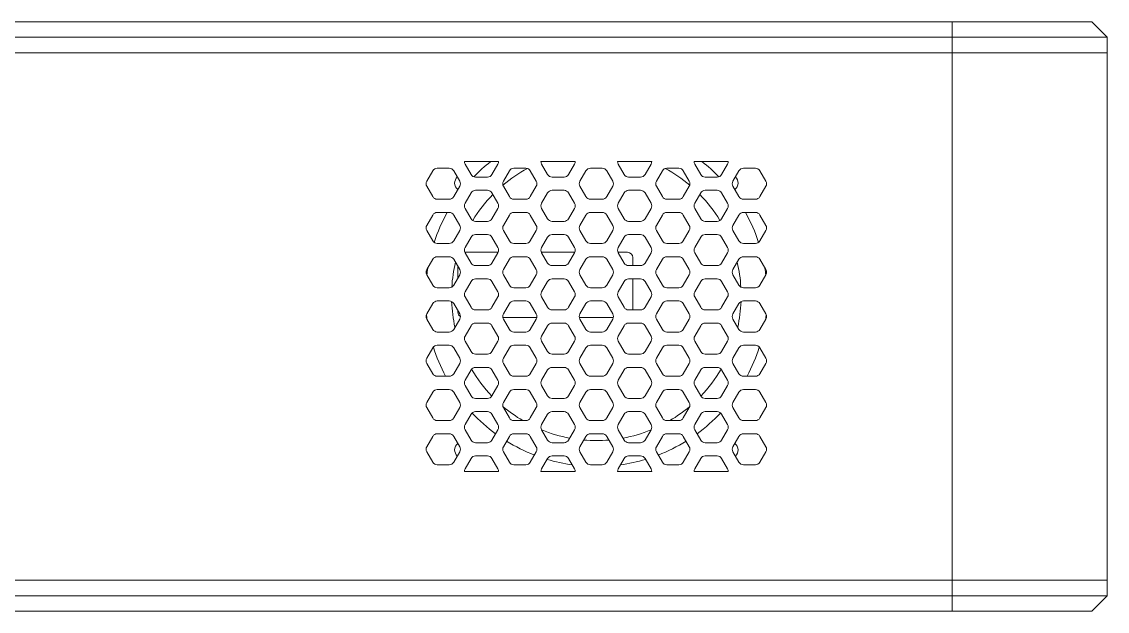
# Model space of a CAD drawing. Header units: millimetres. Extents: x 15 to 405, y 6 to 293.
# Drawn here: x 317.48 to 359.46, y 235.92 to 258.72 of the extents above; entities that cross this region are included whole.
import ezdxf

# ---------------------------------------------------------------- set-up
doc = ezdxf.new("R2010")
doc.units = ezdxf.units.MM

msp = doc.modelspace()

# ---------------------------------------------------------------- linework, layer by layer
at = {"color": 7, "linetype": 'Continuous', "lineweight": 18}
for p, q in [((282.4997, 258.7161), (353.4597, 258.7161)), ((353.4597, 258.7161), (353.4597, 258.1161)), ((353.4597, 258.7161), (358.8597, 258.7161)), ((358.8597, 258.7161), (359.4597, 258.1161)), ((353.4597, 258.1161), (282.4997, 258.1161)), ((353.4597, 257.5161), (353.4597, 258.1161)), ((359.4597, 258.1161), (353.4597, 258.1161)), ((359.4597, 257.5161), (359.4597, 258.1161)), ((353.4597, 257.5161), (282.4997, 257.5161)), ((359.4597, 257.5161), (353.4597, 257.5161)), ((353.4597, 237.1161), (353.4597, 257.5161)), ((359.4597, 257.5161), (359.4597, 237.1161)), ((335.9215, 253.3081), (334.5978, 253.3081)), ((334.6246, 253.2081), (334.8555, 252.8081)), ((335.6638, 252.8081), (335.8948, 253.2081)), ((338.8815, 253.3081), (337.5578, 253.3081)), ((337.5586, 253.2907), (337.6013, 253.3081)), ((337.5846, 253.2081), (337.8155, 252.8081)), ((338.6238, 252.8081), (338.8548, 253.2081)), ((341.8415, 253.3081), (340.5178, 253.3081)), ((340.5446, 253.2081), (340.7755, 252.8081)), ((341.5838, 252.8081), (341.8148, 253.2081)), ((341.798, 253.3081), (341.8408, 253.2907)), ((344.8015, 253.3081), (343.4778, 253.3081)), ((343.5046, 253.2081), (343.7355, 252.8081)), ((344.5438, 252.8081), (344.7748, 253.2081)), ((333.3755, 252.9521), (333.1446, 252.5521)), ((334.0106, 253.0521), (333.5487, 253.0521)), ((334.4148, 252.5521), (334.1838, 252.9521)), ((336.3355, 252.9521), (336.1046, 252.5521)), ((336.9706, 253.0521), (336.5087, 253.0521)), ((337.3748, 252.5521), (337.1438, 252.9521)), ((339.2955, 252.9521), (339.0646, 252.5521)), ((339.9306, 253.0521), (339.4687, 253.0521)), ((340.3348, 252.5521), (340.1038, 252.9521)), ((342.2555, 252.9521), (342.0246, 252.5521)), ((342.8906, 253.0521), (342.4287, 253.0521)), ((343.2948, 252.5521), (343.0638, 252.9521)), ((345.2155, 252.9521), (344.9846, 252.5521)), ((345.8506, 253.0521), (345.3887, 253.0521)), ((346.2548, 252.5521), (346.0238, 252.9521)), ((333.1446, 252.3521), (333.3755, 251.9521)), ((334.1838, 251.9521), (334.4148, 252.3521)), ((335.0287, 252.7081), (335.4906, 252.7081)), ((336.1046, 252.3521), (336.3355, 251.9521)), ((337.1438, 251.9521), (337.3748, 252.3521)), ((337.9887, 252.7081), (338.4506, 252.7081)), ((339.0646, 252.3521), (339.2955, 251.9521)), ((340.1038, 251.9521), (340.3348, 252.3521)), ((340.9487, 252.7081), (341.4106, 252.7081)), ((342.0246, 252.3521), (342.2555, 251.9521)), ((343.0638, 251.9521), (343.2948, 252.3521)), ((343.9087, 252.7081), (344.3706, 252.7081)), ((344.9846, 252.3521), (345.2155, 251.9521)), ((346.0238, 251.9521), (346.2548, 252.3521)), ((334.8555, 252.0961), (334.6246, 251.6961)), ((335.4906, 252.1961), (335.0287, 252.1961)), ((335.8948, 251.6961), (335.6638, 252.0961)), ((337.8155, 252.0961), (337.5846, 251.6961)), ((338.4506, 252.1961), (337.9887, 252.1961)), ((338.8548, 251.6961), (338.6238, 252.0961)), ((340.7755, 252.0961), (340.5446, 251.6961)), ((341.4106, 252.1961), (340.9487, 252.1961)), ((341.8148, 251.6961), (341.5838, 252.0961)), ((343.7355, 252.0961), (343.5046, 251.6961)), ((344.3706, 252.1961), (343.9087, 252.1961)), ((344.7748, 251.6961), (344.5438, 252.0961)), ((333.5487, 251.8521), (334.0106, 251.8521)), ((334.6246, 251.4961), (334.8555, 251.0961)), ((335.6638, 251.0961), (335.8948, 251.4961)), ((336.5087, 251.8521), (336.9706, 251.8521)), ((337.5846, 251.4961), (337.8155, 251.0961)), ((338.6238, 251.0961), (338.8548, 251.4961)), ((339.4687, 251.8521), (339.9306, 251.8521)), ((340.5446, 251.4961), (340.7755, 251.0961)), ((341.5838, 251.0961), (341.8148, 251.4961)), ((342.4287, 251.8521), (342.8906, 251.8521)), ((343.5046, 251.4961), (343.7355, 251.0961)), ((344.5438, 251.0961), (344.7748, 251.4961)), ((345.3887, 251.8521), (345.8506, 251.8521)), ((333.3755, 251.2401), (333.1446, 250.8401)), ((334.0106, 251.3401), (333.5487, 251.3401)), ((334.4148, 250.8401), (334.1838, 251.2401)), ((336.3355, 251.2401), (336.1046, 250.8401)), ((336.9706, 251.3401), (336.5087, 251.3401)), ((337.3748, 250.8401), (337.1438, 251.2401)), ((339.2955, 251.2401), (339.0646, 250.8401)), ((339.9306, 251.3401), (339.4687, 251.3401)), ((340.3348, 250.8401), (340.1038, 251.2401)), ((342.2555, 251.2401), (342.0246, 250.8401)), ((342.8906, 251.3401), (342.4287, 251.3401)), ((343.2948, 250.8401), (343.0638, 251.2401)), ((345.2155, 251.2401), (344.9846, 250.8401)), ((345.8506, 251.3401), (345.3887, 251.3401)), ((346.2548, 250.8401), (346.0238, 251.2401)), ((333.1446, 250.6401), (333.3755, 250.2401)), ((334.1838, 250.2401), (334.4148, 250.6401)), ((335.0287, 250.9961), (335.4906, 250.9961)), ((336.1046, 250.6401), (336.3355, 250.2401)), ((337.1438, 250.2401), (337.3748, 250.6401)), ((337.9887, 250.9961), (338.4506, 250.9961)), ((339.0646, 250.6401), (339.2955, 250.2401)), ((340.1038, 250.2401), (340.3348, 250.6401)), ((340.9487, 250.9961), (341.4106, 250.9961)), ((342.0246, 250.6401), (342.2555, 250.2401)), ((343.0638, 250.2401), (343.2948, 250.6401)), ((343.9087, 250.9961), (344.3706, 250.9961)), ((344.9846, 250.6401), (345.2155, 250.2401)), ((346.0238, 250.2401), (346.2548, 250.6401)), ((334.8555, 250.3841), (334.6246, 249.9841)), ((335.4906, 250.4841), (335.0287, 250.4841)), ((335.8948, 249.9841), (335.6638, 250.3841)), ((337.8155, 250.3841), (337.5846, 249.9841)), ((338.4506, 250.4841), (337.9887, 250.4841)), ((338.8548, 249.9841), (338.6238, 250.3841)), ((340.7755, 250.3841), (340.5446, 249.9841)), ((341.4106, 250.4841), (340.9487, 250.4841)), ((341.8148, 249.9841), (341.5838, 250.3841)), ((343.7355, 250.3841), (343.5046, 249.9841)), ((344.3706, 250.4841), (343.9087, 250.4841)), ((344.7748, 249.9841), (344.5438, 250.3841)), ((333.5487, 250.1401), (334.0106, 250.1401)), ((335.9021, 249.7981), (334.6172, 249.7981)), ((336.5087, 250.1401), (336.9706, 250.1401)), ((338.8621, 249.7981), (337.5772, 249.7981)), ((339.4687, 250.1401), (339.9306, 250.1401)), ((340.9077, 249.7981), (340.5372, 249.7981)), ((342.4287, 250.1401), (342.8906, 250.1401)), ((345.3887, 250.1401), (345.8506, 250.1401)), ((333.3755, 249.5281), (333.1446, 249.1281)), ((334.0106, 249.6281), (333.5487, 249.6281)), ((334.4148, 249.1281), (334.1838, 249.5281)), ((334.6246, 249.7841), (334.8555, 249.3841)), ((335.6638, 249.3841), (335.8948, 249.7841)), ((336.3355, 249.5281), (336.1046, 249.1281)), ((336.9706, 249.6281), (336.5087, 249.6281)), ((337.3748, 249.1281), (337.1438, 249.5281)), ((337.5846, 249.7841), (337.8155, 249.3841)), ((338.6238, 249.3841), (338.8548, 249.7841)), ((339.2955, 249.5281), (339.0646, 249.1281)), ((339.9306, 249.6281), (339.4687, 249.6281)), ((340.3348, 249.1281), (340.1038, 249.5281)), ((340.5446, 249.7841), (340.7755, 249.3841)), ((341.1077, 249.2841), (341.1077, 249.5981)), ((341.5838, 249.3841), (341.8148, 249.7841)), ((342.2555, 249.5281), (342.0246, 249.1281)), ((342.8906, 249.6281), (342.4287, 249.6281)), ((343.2948, 249.1281), (343.0638, 249.5281)), ((343.5046, 249.7841), (343.7355, 249.3841)), ((344.5438, 249.3841), (344.7748, 249.7841)), ((345.2155, 249.5281), (344.9846, 249.1281)), ((345.8506, 249.6281), (345.3887, 249.6281)), ((346.2548, 249.1281), (346.0238, 249.5281)), ((334.3477, 249.2443), (334.3477, 248.8119)), ((335.0287, 249.2841), (335.4906, 249.2841)), ((337.9887, 249.2841), (338.4506, 249.2841)), ((340.9487, 249.2841), (341.4106, 249.2841)), ((343.9087, 249.2841), (344.3706, 249.2841)), ((333.1446, 248.9281), (333.3755, 248.5281)), ((334.1838, 248.5281), (334.4148, 248.9281)), ((334.8555, 248.6721), (334.6246, 248.2721)), ((335.4906, 248.7721), (335.0287, 248.7721)), ((335.8948, 248.2721), (335.6638, 248.6721)), ((336.1046, 248.9281), (336.3355, 248.5281)), ((337.1438, 248.5281), (337.3748, 248.9281)), ((337.8155, 248.6721), (337.5846, 248.2721)), ((338.4506, 248.7721), (337.9887, 248.7721)), ((338.8548, 248.2721), (338.6238, 248.6721)), ((339.0646, 248.9281), (339.2955, 248.5281)), ((340.1038, 248.5281), (340.3348, 248.9281)), ((340.7755, 248.6721), (340.5446, 248.2721)), ((341.4106, 248.7721), (340.9487, 248.7721)), ((341.1077, 247.5721), (341.1077, 248.7721)), ((341.8148, 248.2721), (341.5838, 248.6721)), ((342.0246, 248.9281), (342.2555, 248.5281)), ((343.0638, 248.5281), (343.2948, 248.9281)), ((343.7355, 248.6721), (343.5046, 248.2721)), ((344.3706, 248.7721), (343.9087, 248.7721)), ((344.7748, 248.2721), (344.5438, 248.6721)), ((344.9846, 248.9281), (345.2155, 248.5281)), ((346.0238, 248.5281), (346.2548, 248.9281)), ((333.5487, 248.4281), (334.0106, 248.4281)), ((336.5087, 248.4281), (336.9706, 248.4281)), ((339.4687, 248.4281), (339.9306, 248.4281)), ((342.4287, 248.4281), (342.8906, 248.4281)), ((345.3887, 248.4281), (345.8506, 248.4281)), ((333.3755, 247.8161), (333.1446, 247.4161)), ((334.0106, 247.9161), (333.5487, 247.9161)), ((334.4148, 247.4161), (334.1838, 247.8161)), ((334.6246, 248.0721), (334.8555, 247.6721)), ((335.6638, 247.6721), (335.8948, 248.0721)), ((336.3355, 247.8161), (336.1046, 247.4161)), ((336.9706, 247.9161), (336.5087, 247.9161)), ((337.3748, 247.4161), (337.1438, 247.8161)), ((337.5846, 248.0721), (337.8155, 247.6721)), ((338.6238, 247.6721), (338.8548, 248.0721)), ((339.2955, 247.8161), (339.0646, 247.4161)), ((339.9306, 247.9161), (339.4687, 247.9161)), ((340.3348, 247.4161), (340.1038, 247.8161)), ((340.5446, 248.0721), (340.7755, 247.6721)), ((341.5838, 247.6721), (341.8148, 248.0721)), ((342.2555, 247.8161), (342.0246, 247.4161)), ((342.8906, 247.9161), (342.4287, 247.9161)), ((343.2948, 247.4161), (343.0638, 247.8161)), ((343.5046, 248.0721), (343.7355, 247.6721)), ((344.5438, 247.6721), (344.7748, 248.0721)), ((345.2155, 247.8161), (344.9846, 247.4161)), ((345.8506, 247.9161), (345.3887, 247.9161)), ((346.2548, 247.4161), (346.0238, 247.8161)), ((334.3477, 247.5323), (334.3477, 247.4821)), ((335.0287, 247.5721), (335.4906, 247.5721)), ((336.0807, 247.2821), (337.3986, 247.2821)), ((337.9887, 247.5721), (338.4506, 247.5721)), ((339.0407, 247.2821), (340.3586, 247.2821)), ((340.9487, 247.5721), (341.4106, 247.5721)), ((343.9087, 247.5721), (344.3706, 247.5721)), ((333.1446, 247.2161), (333.3755, 246.8161)), ((334.1838, 246.8161), (334.4148, 247.2161)), ((334.8555, 246.9601), (334.6246, 246.5601)), ((335.4906, 247.0601), (335.0287, 247.0601)), ((335.8948, 246.5601), (335.6638, 246.9601)), ((336.1046, 247.2161), (336.3355, 246.8161)), ((337.1438, 246.8161), (337.3748, 247.2161)), ((337.8155, 246.9601), (337.5846, 246.5601)), ((338.4506, 247.0601), (337.9887, 247.0601)), ((338.8548, 246.5601), (338.6238, 246.9601)), ((339.0646, 247.2161), (339.2955, 246.8161)), ((340.1038, 246.8161), (340.3348, 247.2161)), ((340.7755, 246.9601), (340.5446, 246.5601)), ((341.4106, 247.0601), (340.9487, 247.0601)), ((341.8148, 246.5601), (341.5838, 246.9601)), ((342.0246, 247.2161), (342.2555, 246.8161)), ((343.0638, 246.8161), (343.2948, 247.2161)), ((343.7355, 246.9601), (343.5046, 246.5601)), ((344.3706, 247.0601), (343.9087, 247.0601)), ((344.7748, 246.5601), (344.5438, 246.9601)), ((344.9846, 247.2161), (345.2155, 246.8161)), ((346.0238, 246.8161), (346.2548, 247.2161)), ((333.5487, 246.7161), (334.0106, 246.7161)), ((336.5087, 246.7161), (336.9706, 246.7161)), ((339.4687, 246.7161), (339.9306, 246.7161)), ((342.4287, 246.7161), (342.8906, 246.7161)), ((345.3887, 246.7161), (345.8506, 246.7161)), ((333.3755, 246.1041), (333.1446, 245.7041)), ((334.0106, 246.2041), (333.5487, 246.2041)), ((334.4148, 245.7041), (334.1838, 246.1041)), ((334.6246, 246.3601), (334.8555, 245.9601)), ((335.6638, 245.9601), (335.8948, 246.3601)), ((336.3355, 246.1041), (336.1046, 245.7041)), ((336.9706, 246.2041), (336.5087, 246.2041)), ((337.3748, 245.7041), (337.1438, 246.1041)), ((337.5846, 246.3601), (337.8155, 245.9601)), ((338.6238, 245.9601), (338.8548, 246.3601)), ((339.2955, 246.1041), (339.0646, 245.7041)), ((339.9306, 246.2041), (339.4687, 246.2041)), ((340.3348, 245.7041), (340.1038, 246.1041)), ((340.5446, 246.3601), (340.7755, 245.9601)), ((341.5838, 245.9601), (341.8148, 246.3601)), ((342.2555, 246.1041), (342.0246, 245.7041)), ((342.8906, 246.2041), (342.4287, 246.2041)), ((343.2948, 245.7041), (343.0638, 246.1041)), ((343.5046, 246.3601), (343.7355, 245.9601)), ((344.5438, 245.9601), (344.7748, 246.3601)), ((345.2155, 246.1041), (344.9846, 245.7041)), ((345.8506, 246.2041), (345.3887, 246.2041)), ((346.2548, 245.7041), (346.0238, 246.1041)), ((335.0287, 245.8601), (335.4906, 245.8601)), ((337.9887, 245.8601), (338.4506, 245.8601)), ((340.9487, 245.8601), (341.4106, 245.8601)), ((343.9087, 245.8601), (344.3706, 245.8601)), ((333.1446, 245.5041), (333.3755, 245.1041)), ((334.1838, 245.1041), (334.4148, 245.5041)), ((334.8555, 245.2481), (334.6246, 244.8481)), ((335.4906, 245.3481), (335.0287, 245.3481)), ((335.8948, 244.8481), (335.6638, 245.2481)), ((336.1046, 245.5041), (336.3355, 245.1041)), ((337.1438, 245.1041), (337.3748, 245.5041)), ((337.8155, 245.2481), (337.5846, 244.8481)), ((338.4506, 245.3481), (337.9887, 245.3481)), ((338.8548, 244.8481), (338.6238, 245.2481)), ((339.0646, 245.5041), (339.2955, 245.1041)), ((340.1038, 245.1041), (340.3348, 245.5041)), ((340.7755, 245.2481), (340.5446, 244.8481)), ((341.4106, 245.3481), (340.9487, 245.3481)), ((341.8148, 244.8481), (341.5838, 245.2481)), ((342.0246, 245.5041), (342.2555, 245.1041)), ((343.0638, 245.1041), (343.2948, 245.5041)), ((343.7355, 245.2481), (343.5046, 244.8481)), ((344.3706, 245.3481), (343.9087, 245.3481)), ((344.7748, 244.8481), (344.5438, 245.2481)), ((344.9846, 245.5041), (345.2155, 245.1041)), ((346.0238, 245.1041), (346.2548, 245.5041)), ((333.5487, 245.0041), (334.0106, 245.0041)), ((336.5087, 245.0041), (336.9706, 245.0041)), ((339.4687, 245.0041), (339.9306, 245.0041)), ((342.4287, 245.0041), (342.8906, 245.0041)), ((345.3887, 245.0041), (345.8506, 245.0041)), ((333.3755, 244.3921), (333.1446, 243.9921)), ((334.0106, 244.4921), (333.5487, 244.4921)), ((334.4148, 243.9921), (334.1838, 244.3921)), ((334.6246, 244.6481), (334.8555, 244.2481)), ((335.6638, 244.2481), (335.8948, 244.6481)), ((336.3355, 244.3921), (336.1046, 243.9921)), ((336.9706, 244.4921), (336.5087, 244.4921)), ((337.3748, 243.9921), (337.1438, 244.3921)), ((337.5846, 244.6481), (337.8155, 244.2481)), ((338.6238, 244.2481), (338.8548, 244.6481)), ((339.2955, 244.3921), (339.0646, 243.9921)), ((339.9306, 244.4921), (339.4687, 244.4921)), ((340.3348, 243.9921), (340.1038, 244.3921)), ((340.5446, 244.6481), (340.7755, 244.2481)), ((341.5838, 244.2481), (341.8148, 244.6481)), ((342.2555, 244.3921), (342.0246, 243.9921)), ((342.8906, 244.4921), (342.4287, 244.4921)), ((343.2948, 243.9921), (343.0638, 244.3921)), ((343.5046, 244.6481), (343.7355, 244.2481)), ((344.5438, 244.2481), (344.7748, 244.6481)), ((345.2155, 244.3921), (344.9846, 243.9921)), ((345.8506, 244.4921), (345.3887, 244.4921)), ((346.2548, 243.9921), (346.0238, 244.3921)), ((335.0287, 244.1481), (335.4906, 244.1481)), ((337.9887, 244.1481), (338.4506, 244.1481)), ((340.9487, 244.1481), (341.4106, 244.1481)), ((343.9087, 244.1481), (344.3706, 244.1481)), ((333.1446, 243.7921), (333.3755, 243.3921)), ((334.1838, 243.3921), (334.4148, 243.7921)), ((334.8555, 243.5361), (334.6246, 243.1361)), ((335.4906, 243.6361), (335.0287, 243.6361)), ((335.8948, 243.1361), (335.6638, 243.5361)), ((336.1046, 243.7921), (336.3355, 243.3921)), ((337.1438, 243.3921), (337.3748, 243.7921)), ((337.8155, 243.5361), (337.5846, 243.1361)), ((338.4506, 243.6361), (337.9887, 243.6361)), ((338.8548, 243.1361), (338.6238, 243.5361)), ((339.0646, 243.7921), (339.2955, 243.3921)), ((340.1038, 243.3921), (340.3348, 243.7921)), ((340.7755, 243.5361), (340.5446, 243.1361)), ((341.4106, 243.6361), (340.9487, 243.6361)), ((341.8148, 243.1361), (341.5838, 243.5361)), ((342.0246, 243.7921), (342.2555, 243.3921)), ((343.0638, 243.3921), (343.2948, 243.7921)), ((343.7355, 243.5361), (343.5046, 243.1361)), ((344.3706, 243.6361), (343.9087, 243.6361)), ((344.7748, 243.1361), (344.5438, 243.5361)), ((344.9846, 243.7921), (345.2155, 243.3921)), ((346.0238, 243.3921), (346.2548, 243.7921)), ((333.5487, 243.2921), (334.0106, 243.2921)), ((336.5087, 243.2921), (336.9706, 243.2921)), ((339.4687, 243.2921), (339.9306, 243.2921)), ((342.4287, 243.2921), (342.8906, 243.2921)), ((345.3887, 243.2921), (345.8506, 243.2921)), ((333.3755, 242.6801), (333.1446, 242.2801)), ((334.0106, 242.7801), (333.5487, 242.7801)), ((334.4148, 242.2801), (334.1838, 242.6801)), ((334.6246, 242.9361), (334.8555, 242.5361)), ((335.6638, 242.5361), (335.8948, 242.9361)), ((336.3355, 242.6801), (336.1046, 242.2801)), ((336.9706, 242.7801), (336.5087, 242.7801)), ((337.3748, 242.2801), (337.1438, 242.6801)), ((337.5846, 242.9361), (337.8155, 242.5361)), ((338.6238, 242.5361), (338.8548, 242.9361)), ((339.2955, 242.6801), (339.0646, 242.2801)), ((339.9306, 242.7801), (339.4687, 242.7801)), ((340.3348, 242.2801), (340.1038, 242.6801)), ((340.5446, 242.9361), (340.7755, 242.5361)), ((341.5838, 242.5361), (341.8148, 242.9361)), ((342.2555, 242.6801), (342.0246, 242.2801)), ((342.8906, 242.7801), (342.4287, 242.7801)), ((343.2948, 242.2801), (343.0638, 242.6801)), ((343.5046, 242.9361), (343.7355, 242.5361)), ((344.5438, 242.5361), (344.7748, 242.9361)), ((345.2155, 242.6801), (344.9846, 242.2801)), ((345.8506, 242.7801), (345.3887, 242.7801)), ((346.2548, 242.2801), (346.0238, 242.6801)), ((335.0287, 242.4361), (335.4906, 242.4361)), ((337.9887, 242.4361), (338.4506, 242.4361)), ((340.9487, 242.4361), (341.4106, 242.4361)), ((343.9087, 242.4361), (344.3706, 242.4361)), ((333.1446, 242.0801), (333.3755, 241.6801)), ((334.1838, 241.6801), (334.4148, 242.0801)), ((334.8555, 241.8241), (334.6246, 241.4241)), ((335.4906, 241.9241), (335.0287, 241.9241)), ((335.8948, 241.4241), (335.6638, 241.8241)), ((336.1046, 242.0801), (336.3355, 241.6801)), ((337.1438, 241.6801), (337.3748, 242.0801)), ((337.8155, 241.8241), (337.5846, 241.4241)), ((338.4506, 241.9241), (337.9887, 241.9241)), ((338.8548, 241.4241), (338.6238, 241.8241)), ((339.0646, 242.0801), (339.2955, 241.6801)), ((340.1038, 241.6801), (340.3348, 242.0801)), ((340.7755, 241.8241), (340.5446, 241.4241)), ((341.4106, 241.9241), (340.9487, 241.9241)), ((341.8148, 241.4241), (341.5838, 241.8241)), ((342.0246, 242.0801), (342.2555, 241.6801)), ((343.0638, 241.6801), (343.2948, 242.0801)), ((343.7355, 241.8241), (343.5046, 241.4241)), ((344.3706, 241.9241), (343.9087, 241.9241)), ((344.7748, 241.4241), (344.5438, 241.8241)), ((344.9846, 242.0801), (345.2155, 241.6801)), ((346.0238, 241.6801), (346.2548, 242.0801)), ((333.5487, 241.5801), (334.0106, 241.5801)), ((336.5087, 241.5801), (336.9706, 241.5801)), ((339.4687, 241.5801), (339.9306, 241.5801)), ((342.4287, 241.5801), (342.8906, 241.5801)), ((345.3887, 241.5801), (345.8506, 241.5801)), ((334.5978, 241.3241), (335.9215, 241.3241)), ((337.5578, 241.3241), (338.8815, 241.3241)), ((340.5178, 241.3241), (341.8415, 241.3241)), ((343.4778, 241.3241), (344.8015, 241.3241)), ((353.4597, 237.1161), (282.4997, 237.1161)), ((359.4597, 237.1161), (353.4597, 237.1161)), ((353.4597, 236.5161), (353.4597, 237.1161)), ((359.4597, 236.5161), (359.4597, 237.1161)), ((282.4997, 236.5161), (353.4597, 236.5161)), ((353.4597, 236.5161), (359.4597, 236.5161)), ((353.4597, 236.5161), (353.4597, 235.9161)), ((359.4597, 236.5161), (358.8597, 235.9161)), ((353.4597, 235.9161), (282.4997, 235.9161)), ((358.8597, 235.9161), (353.4597, 235.9161))]:
    msp.add_line(p, q, dxfattribs=at)
at = {"color": 7, "linetype": 'Continuous', "lineweight": 18, "flags": 128}
for points in [[(333.1326, 247.3917), (333.1493, 247.2538), (333.1574, 247.1939)], [(346.2419, 247.1939), (346.2501, 247.2538), (346.2667, 247.3917)]]:
    msp.add_lwpolyline(points, dxfattribs=at)
at = {"color": 7, "linetype": 'Continuous', "lineweight": 18}
for centre, radius, start, end in [((334.7978, 253.3081), 0.2, 180, 210), ((339.6997, 248.1161), 6.6069, 128.20131, 135.82734), ((335.7215, 253.3081), 0.2, 330, 0), ((337.7578, 253.3081), 0.2, 180, 210), ((338.6815, 253.3081), 0.2, 330, 0), ((340.7178, 253.3081), 0.2, 180, 210), ((341.6415, 253.3081), 0.2, 330, 0), ((343.6778, 253.3081), 0.2, 180, 210), ((339.6997, 248.1161), 6.6069, 44.17266, 51.79869), ((344.6015, 253.3081), 0.2, 330, 0), ((333.5487, 252.8521), 0.2, 90, 150), ((334.0106, 252.8521), 0.2, 30, 90), ((335.0287, 252.9081), 0.2, 210, 270), ((335.4906, 252.9081), 0.2, 270, 330), ((339.6997, 248.1161), 5.6, 118.41426, 130.18398), ((336.5087, 252.8521), 0.2, 90, 150), ((336.9706, 252.8521), 0.2, 30, 90), ((337.9887, 252.9081), 0.2, 210, 270), ((338.4506, 252.9081), 0.2, 270, 330), ((339.4687, 252.8521), 0.2, 90, 150), ((339.9306, 252.8521), 0.2, 30, 90), ((340.9487, 252.9081), 0.2, 210, 270), ((341.4106, 252.9081), 0.2, 270, 330), ((342.4287, 252.8521), 0.2, 90, 150), ((339.6997, 248.1161), 5.6, 49.81602, 61.58574), ((342.8906, 252.8521), 0.2, 30, 90), ((343.9087, 252.9081), 0.2, 210, 270), ((344.3706, 252.9081), 0.2, 270, 330), ((345.3887, 252.8521), 0.2, 90, 150), ((345.8506, 252.8521), 0.2, 30, 90), ((333.3178, 252.4521), 0.2, 150, 180), ((333.3178, 252.4521), 0.2, 180, 210), ((334.5397, 252.4761), 0.32, 132.66853, 180), ((334.5397, 252.4761), 0.32, 180, 231.70266), ((334.2415, 252.4521), 0.2, 330, 30), ((336.2778, 252.4521), 0.2, 150, 180), ((336.2778, 252.4521), 0.2, 180, 210), ((337.2015, 252.4521), 0.2, 330, 30), ((339.2378, 252.4521), 0.2, 150, 180), ((339.2378, 252.4521), 0.2, 180, 210), ((340.1615, 252.4521), 0.2, 330, 30), ((342.1978, 252.4521), 0.2, 150, 180), ((342.1978, 252.4521), 0.2, 180, 210), ((343.1215, 252.4521), 0.2, 330, 30), ((345.1578, 252.4521), 0.2, 150, 180), ((345.1578, 252.4521), 0.2, 180, 210), ((344.8597, 252.4761), 0.32, 308.29734, 0), ((344.8597, 252.4761), 0.32, 0, 47.33147), ((346.0815, 252.4521), 0.2, 330, 30), ((333.5487, 252.0521), 0.2, 210, 270), ((334.0106, 252.0521), 0.2, 270, 330), ((335.0287, 251.9961), 0.2, 90, 150), ((339.6997, 248.1161), 5.6, 135.59152, 148.64596), ((335.4906, 251.9961), 0.2, 30, 90), ((336.5087, 252.0521), 0.2, 210, 270), ((336.9706, 252.0521), 0.2, 270, 330), ((337.9887, 251.9961), 0.2, 90, 150), ((338.4506, 251.9961), 0.2, 30, 90), ((339.4687, 252.0521), 0.2, 210, 270), ((339.9306, 252.0521), 0.2, 270, 330), ((340.9487, 251.9961), 0.2, 90, 150), ((341.4106, 251.9961), 0.2, 30, 90), ((342.4287, 252.0521), 0.2, 210, 270), ((342.8906, 252.0521), 0.2, 270, 330), ((339.6997, 248.1161), 5.6, 31.35404, 44.40848), ((343.9087, 251.9961), 0.2, 90, 150), ((344.3706, 251.9961), 0.2, 30, 90), ((345.3887, 252.0521), 0.2, 210, 270), ((345.8506, 252.0521), 0.2, 270, 330), ((334.7978, 251.5961), 0.2, 150, 180), ((334.7978, 251.5961), 0.2, 180, 210), ((335.7215, 251.5961), 0.2, 330, 30), ((337.7578, 251.5961), 0.2, 150, 180), ((337.7578, 251.5961), 0.2, 180, 210), ((338.6815, 251.5961), 0.2, 330, 30), ((340.7178, 251.5961), 0.2, 150, 180), ((340.7178, 251.5961), 0.2, 180, 210), ((341.6415, 251.5961), 0.2, 330, 30), ((343.6778, 251.5961), 0.2, 150, 180), ((343.6778, 251.5961), 0.2, 180, 210), ((344.6015, 251.5961), 0.2, 330, 30), ((333.5487, 251.1401), 0.2, 90, 150), ((339.6997, 248.1161), 6.6069, 150.79254, 161.76629), ((334.0106, 251.1401), 0.2, 30, 90), ((335.0287, 251.1961), 0.2, 210, 270), ((335.4906, 251.1961), 0.2, 270, 330), ((336.5087, 251.1401), 0.2, 90, 150), ((336.9706, 251.1401), 0.2, 30, 90), ((337.9887, 251.1961), 0.2, 210, 270), ((338.4506, 251.1961), 0.2, 270, 330), ((339.4687, 251.1401), 0.2, 90, 150), ((339.9306, 251.1401), 0.2, 30, 90), ((340.9487, 251.1961), 0.2, 210, 270), ((341.4106, 251.1961), 0.2, 270, 330), ((342.4287, 251.1401), 0.2, 90, 150), ((342.8906, 251.1401), 0.2, 30, 90), ((343.9087, 251.1961), 0.2, 210, 270), ((344.3706, 251.1961), 0.2, 270, 330), ((345.3887, 251.1401), 0.2, 90, 150), ((339.6997, 248.1161), 6.6069, 18.23371, 29.20746), ((345.8506, 251.1401), 0.2, 30, 90), ((333.3178, 250.7401), 0.2, 150, 180), ((333.3178, 250.7401), 0.2, 180, 210), ((334.2415, 250.7401), 0.2, 330, 30), ((336.2778, 250.7401), 0.2, 150, 180), ((336.2778, 250.7401), 0.2, 180, 210), ((337.2015, 250.7401), 0.2, 330, 30), ((339.2378, 250.7401), 0.2, 150, 180), ((339.2378, 250.7401), 0.2, 180, 210), ((340.1615, 250.7401), 0.2, 330, 30), ((342.1978, 250.7401), 0.2, 150, 180), ((342.1978, 250.7401), 0.2, 180, 210), ((343.1215, 250.7401), 0.2, 330, 30), ((345.1578, 250.7401), 0.2, 150, 180), ((345.1578, 250.7401), 0.2, 180, 210), ((346.0815, 250.7401), 0.2, 330, 30), ((333.5487, 250.3401), 0.2, 210, 270), ((334.0106, 250.3401), 0.2, 270, 330), ((335.0287, 250.2841), 0.2, 90, 150), ((335.4906, 250.2841), 0.2, 30, 90), ((336.5087, 250.3401), 0.2, 210, 270), ((336.9706, 250.3401), 0.2, 270, 330), ((337.9887, 250.2841), 0.2, 90, 150), ((338.4506, 250.2841), 0.2, 30, 90), ((339.4687, 250.3401), 0.2, 210, 270), ((339.9306, 250.3401), 0.2, 270, 330), ((340.9487, 250.2841), 0.2, 90, 150), ((341.4106, 250.2841), 0.2, 30, 90), ((342.4287, 250.3401), 0.2, 210, 270), ((342.8906, 250.3401), 0.2, 270, 330), ((343.9087, 250.2841), 0.2, 90, 150), ((344.3706, 250.2841), 0.2, 30, 90), ((345.3887, 250.3401), 0.2, 210, 270), ((345.8506, 250.3401), 0.2, 270, 330), ((334.7978, 249.8841), 0.2, 150, 180), ((334.7978, 249.8841), 0.2, 180, 210), ((335.7215, 249.8841), 0.2, 330, 30), ((337.7578, 249.8841), 0.2, 150, 180), ((337.7578, 249.8841), 0.2, 180, 210), ((338.6815, 249.8841), 0.2, 330, 30), ((340.7178, 249.8841), 0.2, 150, 180), ((340.7178, 249.8841), 0.2, 180, 210), ((340.9077, 249.5981), 0.2, 0, 90), ((341.6415, 249.8841), 0.2, 330, 30), ((343.6778, 249.8841), 0.2, 150, 180), ((343.6778, 249.8841), 0.2, 180, 210), ((344.6015, 249.8841), 0.2, 330, 30), ((333.5487, 249.4281), 0.2, 90, 150), ((334.0106, 249.4281), 0.2, 30, 90), ((339.6997, 248.1161), 5.6, 166.63057, 176.5357), ((335.0287, 249.4841), 0.2, 210, 270), ((335.4906, 249.4841), 0.2, 270, 330), ((336.5087, 249.4281), 0.2, 90, 150), ((336.9706, 249.4281), 0.2, 30, 90), ((337.9887, 249.4841), 0.2, 210, 270), ((338.4506, 249.4841), 0.2, 270, 330), ((339.4687, 249.4281), 0.2, 90, 150), ((339.9306, 249.4281), 0.2, 30, 90), ((340.9487, 249.4841), 0.2, 210, 270), ((341.4106, 249.4841), 0.2, 270, 330), ((342.4287, 249.4281), 0.2, 90, 150), ((342.8906, 249.4281), 0.2, 30, 90), ((343.9087, 249.4841), 0.2, 210, 270), ((344.3706, 249.4841), 0.2, 270, 330), ((339.6997, 248.1161), 5.6, 3.4643, 13.36943), ((345.3887, 249.4281), 0.2, 90, 150), ((345.8506, 249.4281), 0.2, 30, 90), ((333.3178, 249.0281), 0.2, 150, 180), ((333.3178, 249.0281), 0.2, 180, 210), ((339.6997, 248.1161), 6.6069, 170.63939, 172.91836), ((334.2415, 249.0281), 0.2, 330, 30), ((336.2778, 249.0281), 0.2, 150, 180), ((336.2778, 249.0281), 0.2, 180, 210), ((337.2015, 249.0281), 0.2, 330, 30), ((339.2378, 249.0281), 0.2, 150, 180), ((339.2378, 249.0281), 0.2, 180, 210), ((340.1615, 249.0281), 0.2, 330, 30), ((342.1978, 249.0281), 0.2, 150, 180), ((342.1978, 249.0281), 0.2, 180, 210), ((343.1215, 249.0281), 0.2, 330, 30), ((345.1578, 249.0281), 0.2, 150, 180), ((345.1578, 249.0281), 0.2, 180, 210), ((339.6997, 248.1161), 6.6069, 7.08164, 9.36061), ((346.0815, 249.0281), 0.2, 330, 30), ((335.0287, 248.5721), 0.2, 90, 150), ((335.4906, 248.5721), 0.2, 30, 90), ((337.9887, 248.5721), 0.2, 90, 150), ((338.4506, 248.5721), 0.2, 30, 90), ((340.9487, 248.5721), 0.2, 90, 150), ((341.4106, 248.5721), 0.2, 30, 90), ((343.9087, 248.5721), 0.2, 90, 150), ((344.3706, 248.5721), 0.2, 30, 90), ((333.5487, 248.6281), 0.2, 210, 270), ((334.0106, 248.6281), 0.2, 270, 330), ((334.7978, 248.1721), 0.2, 150, 180), ((334.7978, 248.1721), 0.2, 180, 210), ((335.7215, 248.1721), 0.2, 330, 30), ((336.5087, 248.6281), 0.2, 210, 270), ((336.9706, 248.6281), 0.2, 270, 330), ((337.7578, 248.1721), 0.2, 150, 180), ((337.7578, 248.1721), 0.2, 180, 210), ((338.6815, 248.1721), 0.2, 330, 30), ((339.4687, 248.6281), 0.2, 210, 270), ((339.9306, 248.6281), 0.2, 270, 330), ((340.7178, 248.1721), 0.2, 150, 180), ((340.7178, 248.1721), 0.2, 180, 210), ((341.6415, 248.1721), 0.2, 330, 30), ((342.4287, 248.6281), 0.2, 210, 270), ((342.8906, 248.6281), 0.2, 270, 330), ((343.6778, 248.1721), 0.2, 150, 180), ((343.6778, 248.1721), 0.2, 180, 210), ((344.6015, 248.1721), 0.2, 330, 30), ((345.3887, 248.6281), 0.2, 210, 270), ((345.8506, 248.6281), 0.2, 270, 330), ((333.5487, 247.7161), 0.2, 90, 150), ((334.0106, 247.7161), 0.2, 30, 90), ((339.6997, 248.1161), 5.6, 182.28432, 192.5285), ((336.5087, 247.7161), 0.2, 90, 150), ((336.9706, 247.7161), 0.2, 30, 90), ((339.4687, 247.7161), 0.2, 90, 150), ((339.9306, 247.7161), 0.2, 30, 90), ((342.4287, 247.7161), 0.2, 90, 150), ((342.8906, 247.7161), 0.2, 30, 90), ((339.6997, 248.1161), 5.6, 347.4715, 357.71568), ((345.3887, 247.7161), 0.2, 90, 150), ((345.8506, 247.7161), 0.2, 30, 90), ((333.3178, 247.3161), 0.2, 150, 180), ((333.3178, 247.3161), 0.2, 180, 210), ((334.5477, 247.4821), 0.2, 180, 237.94369), ((334.2415, 247.3161), 0.2, 330, 30), ((335.0287, 247.7721), 0.2, 210, 270), ((335.4906, 247.7721), 0.2, 270, 330), ((336.2778, 247.3161), 0.2, 150, 180), ((336.2778, 247.3161), 0.2, 180, 210), ((337.2015, 247.3161), 0.2, 330, 30), ((337.9887, 247.7721), 0.2, 210, 270), ((338.4506, 247.7721), 0.2, 270, 330), ((339.2378, 247.3161), 0.2, 150, 180), ((339.2378, 247.3161), 0.2, 180, 210), ((340.1615, 247.3161), 0.2, 330, 30), ((340.9487, 247.7721), 0.2, 210, 270), ((341.4106, 247.7721), 0.2, 270, 330), ((342.1978, 247.3161), 0.2, 150, 180), ((342.1978, 247.3161), 0.2, 180, 210), ((343.1215, 247.3161), 0.2, 330, 30), ((343.9087, 247.7721), 0.2, 210, 270), ((344.3706, 247.7721), 0.2, 270, 330), ((345.1578, 247.3161), 0.2, 150, 180), ((345.1578, 247.3161), 0.2, 180, 210), ((346.0815, 247.3161), 0.2, 330, 30), ((335.0287, 246.8601), 0.2, 90, 150), ((335.4906, 246.8601), 0.2, 30, 90), ((337.9887, 246.8601), 0.2, 90, 150), ((338.4506, 246.8601), 0.2, 30, 90), ((340.9487, 246.8601), 0.2, 90, 150), ((341.4106, 246.8601), 0.2, 30, 90), ((343.9087, 246.8601), 0.2, 90, 150), ((344.3706, 246.8601), 0.2, 30, 90), ((333.5487, 246.9161), 0.2, 210, 270), ((334.0106, 246.9161), 0.2, 270, 330), ((334.7978, 246.4601), 0.2, 150, 180), ((334.7978, 246.4601), 0.2, 180, 210), ((335.7215, 246.4601), 0.2, 330, 30), ((336.5087, 246.9161), 0.2, 210, 270), ((336.9706, 246.9161), 0.2, 270, 330), ((337.7578, 246.4601), 0.2, 150, 180), ((337.7578, 246.4601), 0.2, 180, 210), ((338.6815, 246.4601), 0.2, 330, 30), ((339.4687, 246.9161), 0.2, 210, 270), ((339.9306, 246.9161), 0.2, 270, 330), ((340.7178, 246.4601), 0.2, 150, 180), ((340.7178, 246.4601), 0.2, 180, 210), ((341.6415, 246.4601), 0.2, 330, 30), ((342.4287, 246.9161), 0.2, 210, 270), ((342.8906, 246.9161), 0.2, 270, 330), ((343.6778, 246.4601), 0.2, 150, 180), ((343.6778, 246.4601), 0.2, 180, 210), ((344.6015, 246.4601), 0.2, 330, 30), ((345.3887, 246.9161), 0.2, 210, 270), ((345.8506, 246.9161), 0.2, 270, 330), ((333.5487, 246.0041), 0.2, 90, 150), ((339.6997, 248.1161), 6.6069, 197.45456, 208.10061), ((334.0106, 246.0041), 0.2, 30, 90), ((336.5087, 246.0041), 0.2, 90, 150), ((336.9706, 246.0041), 0.2, 30, 90), ((339.4687, 246.0041), 0.2, 90, 150), ((339.9306, 246.0041), 0.2, 30, 90), ((342.4287, 246.0041), 0.2, 90, 150), ((342.8906, 246.0041), 0.2, 30, 90), ((345.3887, 246.0041), 0.2, 90, 150), ((339.6997, 248.1161), 6.6069, 331.89939, 342.54544), ((345.8506, 246.0041), 0.2, 30, 90), ((333.3178, 245.6041), 0.2, 150, 180), ((333.3178, 245.6041), 0.2, 180, 210), ((334.2415, 245.6041), 0.2, 330, 30), ((335.0287, 246.0601), 0.2, 210, 270), ((335.4906, 246.0601), 0.2, 270, 330), ((336.2778, 245.6041), 0.2, 150, 180), ((336.2778, 245.6041), 0.2, 180, 210), ((337.2015, 245.6041), 0.2, 330, 30), ((337.9887, 246.0601), 0.2, 210, 270), ((338.4506, 246.0601), 0.2, 270, 330), ((339.2378, 245.6041), 0.2, 150, 180), ((339.2378, 245.6041), 0.2, 180, 210), ((340.1615, 245.6041), 0.2, 330, 30), ((340.9487, 246.0601), 0.2, 210, 270), ((341.4106, 246.0601), 0.2, 270, 330), ((342.1978, 245.6041), 0.2, 150, 180), ((342.1978, 245.6041), 0.2, 180, 210), ((343.1215, 245.6041), 0.2, 330, 30), ((343.9087, 246.0601), 0.2, 210, 270), ((344.3706, 246.0601), 0.2, 270, 330), ((345.1578, 245.6041), 0.2, 150, 180), ((345.1578, 245.6041), 0.2, 180, 210), ((346.0815, 245.6041), 0.2, 330, 30), ((335.0287, 245.1481), 0.2, 90, 150), ((339.6997, 248.1161), 5.6, 210.48891, 223.80998), ((335.4906, 245.1481), 0.2, 30, 90), ((337.9887, 245.1481), 0.2, 90, 150), ((338.4506, 245.1481), 0.2, 30, 90), ((340.9487, 245.1481), 0.2, 90, 150), ((341.4106, 245.1481), 0.2, 30, 90), ((343.9087, 245.1481), 0.2, 90, 150), ((339.6997, 248.1161), 5.6, 316.19002, 329.51109), ((344.3706, 245.1481), 0.2, 30, 90), ((333.5487, 245.2041), 0.2, 210, 270), ((334.0106, 245.2041), 0.2, 270, 330), ((334.7978, 244.7481), 0.2, 150, 180), ((335.7215, 244.7481), 0.2, 330, 30), ((336.5087, 245.2041), 0.2, 210, 270), ((336.9706, 245.2041), 0.2, 270, 330), ((337.7578, 244.7481), 0.2, 150, 180), ((338.6815, 244.7481), 0.2, 330, 30), ((339.4687, 245.2041), 0.2, 210, 270), ((339.9306, 245.2041), 0.2, 270, 330), ((340.7178, 244.7481), 0.2, 150, 180), ((341.6415, 244.7481), 0.2, 330, 30), ((342.4287, 245.2041), 0.2, 210, 270), ((342.8906, 245.2041), 0.2, 270, 330), ((343.6778, 244.7481), 0.2, 150, 180), ((344.6015, 244.7481), 0.2, 330, 30), ((345.3887, 245.2041), 0.2, 210, 270), ((345.8506, 245.2041), 0.2, 270, 330), ((333.5487, 244.2921), 0.2, 90, 150), ((334.0106, 244.2921), 0.2, 30, 90), ((334.7978, 244.7481), 0.2, 180, 210), ((336.5087, 244.2921), 0.2, 90, 150), ((336.9706, 244.2921), 0.2, 30, 90), ((337.7578, 244.7481), 0.2, 180, 210), ((339.4687, 244.2921), 0.2, 90, 150), ((339.9306, 244.2921), 0.2, 30, 90), ((340.7178, 244.7481), 0.2, 180, 210), ((342.4287, 244.2921), 0.2, 90, 150), ((342.8906, 244.2921), 0.2, 30, 90), ((343.6778, 244.7481), 0.2, 180, 210), ((345.3887, 244.2921), 0.2, 90, 150), ((345.8506, 244.2921), 0.2, 30, 90), ((333.3178, 243.8921), 0.2, 150, 180), ((334.2415, 243.8921), 0.2, 330, 30), ((335.0287, 244.3481), 0.2, 210, 270), ((335.4906, 244.3481), 0.2, 270, 330), ((336.2778, 243.8921), 0.2, 150, 180), ((337.2015, 243.8921), 0.2, 330, 30), ((337.9887, 244.3481), 0.2, 210, 270), ((338.4506, 244.3481), 0.2, 270, 330), ((339.2378, 243.8921), 0.2, 150, 180), ((340.1615, 243.8921), 0.2, 330, 30), ((340.9487, 244.3481), 0.2, 210, 270), ((341.4106, 244.3481), 0.2, 270, 330), ((342.1978, 243.8921), 0.2, 150, 180), ((343.1215, 243.8921), 0.2, 330, 30), ((343.9087, 244.3481), 0.2, 210, 270), ((344.3706, 244.3481), 0.2, 270, 330), ((345.1578, 243.8921), 0.2, 150, 180), ((346.0815, 243.8921), 0.2, 330, 30), ((333.3178, 243.8921), 0.2, 180, 210), ((335.0287, 243.4361), 0.2, 90, 150), ((339.6997, 248.1161), 6.6069, 223.3223, 233.87318), ((335.4906, 243.4361), 0.2, 30, 90), ((336.2778, 243.8921), 0.2, 180, 210), ((339.6997, 248.1161), 5.6, 229.79833, 239.47736), ((337.9887, 243.4361), 0.2, 90, 150), ((338.4506, 243.4361), 0.2, 30, 90), ((339.2378, 243.8921), 0.2, 180, 210), ((340.9487, 243.4361), 0.2, 90, 150), ((341.4106, 243.4361), 0.2, 30, 90), ((342.1978, 243.8921), 0.2, 180, 210), ((339.6997, 248.1161), 5.6, 300.52264, 310.20167), ((339.6997, 248.1161), 6.6069, 306.12682, 316.6777), ((343.9087, 243.4361), 0.2, 90, 150), ((344.3706, 243.4361), 0.2, 30, 90), ((345.1578, 243.8921), 0.2, 180, 210), ((333.5487, 243.4921), 0.2, 210, 270), ((334.0106, 243.4921), 0.2, 270, 330), ((334.7978, 243.0361), 0.2, 150, 180), ((335.7215, 243.0361), 0.2, 330, 30), ((336.5087, 243.4921), 0.2, 210, 270), ((336.9706, 243.4921), 0.2, 270, 330), ((337.7578, 243.0361), 0.2, 150, 180), ((338.6815, 243.0361), 0.2, 330, 30), ((339.4687, 243.4921), 0.2, 210, 270), ((339.9306, 243.4921), 0.2, 270, 330), ((340.7178, 243.0361), 0.2, 150, 180), ((341.6415, 243.0361), 0.2, 330, 30), ((342.4287, 243.4921), 0.2, 210, 270), ((342.8906, 243.4921), 0.2, 270, 330), ((343.6778, 243.0361), 0.2, 150, 180), ((344.6015, 243.0361), 0.2, 330, 30), ((345.3887, 243.4921), 0.2, 210, 270), ((345.8506, 243.4921), 0.2, 270, 330), ((333.5487, 242.5801), 0.2, 90, 150), ((334.0106, 242.5801), 0.2, 30, 90), ((334.7978, 243.0361), 0.2, 180, 210), ((336.5087, 242.5801), 0.2, 90, 150), ((336.9706, 242.5801), 0.2, 30, 90), ((337.7578, 243.0361), 0.2, 180, 210), ((339.6997, 248.1161), 5.6, 247.85256, 259.38026), ((339.4687, 242.5801), 0.2, 90, 150), ((339.9306, 242.5801), 0.2, 30, 90), ((340.7178, 243.0361), 0.2, 180, 210), ((339.6997, 248.1161), 5.6, 280.61974, 292.14744), ((342.4287, 242.5801), 0.2, 90, 150), ((342.8906, 242.5801), 0.2, 30, 90), ((343.6778, 243.0361), 0.2, 180, 210), ((345.3887, 242.5801), 0.2, 90, 150), ((345.8506, 242.5801), 0.2, 30, 90), ((333.3178, 242.1801), 0.2, 150, 180), ((334.5397, 242.1561), 0.32, 128.29734, 180), ((334.2415, 242.1801), 0.2, 330, 30), ((335.0287, 242.6361), 0.2, 210, 270), ((335.4906, 242.6361), 0.2, 270, 330), ((336.2778, 242.1801), 0.2, 150, 180), ((339.6997, 248.1161), 6.6069, 238.30492, 248.74559), ((337.2015, 242.1801), 0.2, 330, 30), ((337.9887, 242.6361), 0.2, 210, 270), ((338.4506, 242.6361), 0.2, 270, 330), ((339.2378, 242.1801), 0.2, 150, 180), ((339.6997, 248.1161), 5.6, 265.0151, 274.9849), ((340.1615, 242.1801), 0.2, 330, 30), ((340.9487, 242.6361), 0.2, 210, 270), ((341.4106, 242.6361), 0.2, 270, 330), ((342.1978, 242.1801), 0.2, 150, 180), ((339.6997, 248.1161), 6.6069, 291.25441, 301.69508), ((343.1215, 242.1801), 0.2, 330, 30), ((343.9087, 242.6361), 0.2, 210, 270), ((344.3706, 242.6361), 0.2, 270, 330), ((345.1578, 242.1801), 0.2, 150, 180), ((344.8597, 242.1561), 0.32, 0, 51.70266), ((346.0815, 242.1801), 0.2, 330, 30), ((333.3178, 242.1801), 0.2, 180, 210), ((334.5397, 242.1561), 0.32, 180, 227.33147), ((335.0287, 241.7241), 0.2, 90, 150), ((335.4906, 241.7241), 0.2, 30, 90), ((336.2778, 242.1801), 0.2, 180, 210), ((337.9887, 241.7241), 0.2, 90, 150), ((338.4506, 241.7241), 0.2, 30, 90), ((339.2378, 242.1801), 0.2, 180, 210), ((340.9487, 241.7241), 0.2, 90, 150), ((341.4106, 241.7241), 0.2, 30, 90), ((342.1978, 242.1801), 0.2, 180, 210), ((343.9087, 241.7241), 0.2, 90, 150), ((344.3706, 241.7241), 0.2, 30, 90), ((345.1578, 242.1801), 0.2, 180, 210), ((344.8597, 242.1561), 0.32, 312.66853, 0), ((333.5487, 241.7801), 0.2, 210, 270), ((334.0106, 241.7801), 0.2, 270, 330), ((334.7978, 241.3241), 0.2, 150, 180), ((335.7215, 241.3241), 0.2, 0, 30), ((336.5087, 241.7801), 0.2, 210, 270), ((336.9706, 241.7801), 0.2, 270, 330), ((337.7578, 241.3241), 0.2, 150, 180), ((339.6997, 248.1161), 6.6069, 253.24977, 261.88886), ((338.6815, 241.3241), 0.2, 0, 30), ((339.4687, 241.7801), 0.2, 210, 270), ((339.9306, 241.7801), 0.2, 270, 330), ((340.7178, 241.3241), 0.2, 150, 180), ((339.6997, 248.1161), 6.6069, 278.11114, 286.75023), ((341.6415, 241.3241), 0.2, 0, 30), ((342.4287, 241.7801), 0.2, 210, 270), ((342.8906, 241.7801), 0.2, 270, 330), ((343.6778, 241.3241), 0.2, 150, 180), ((344.6015, 241.3241), 0.2, 0, 30), ((345.3887, 241.7801), 0.2, 210, 270), ((345.8506, 241.7801), 0.2, 270, 330)]:
    msp.add_arc(centre, radius, start, end, dxfattribs=at)

doc.saveas('drawing.dxf')
